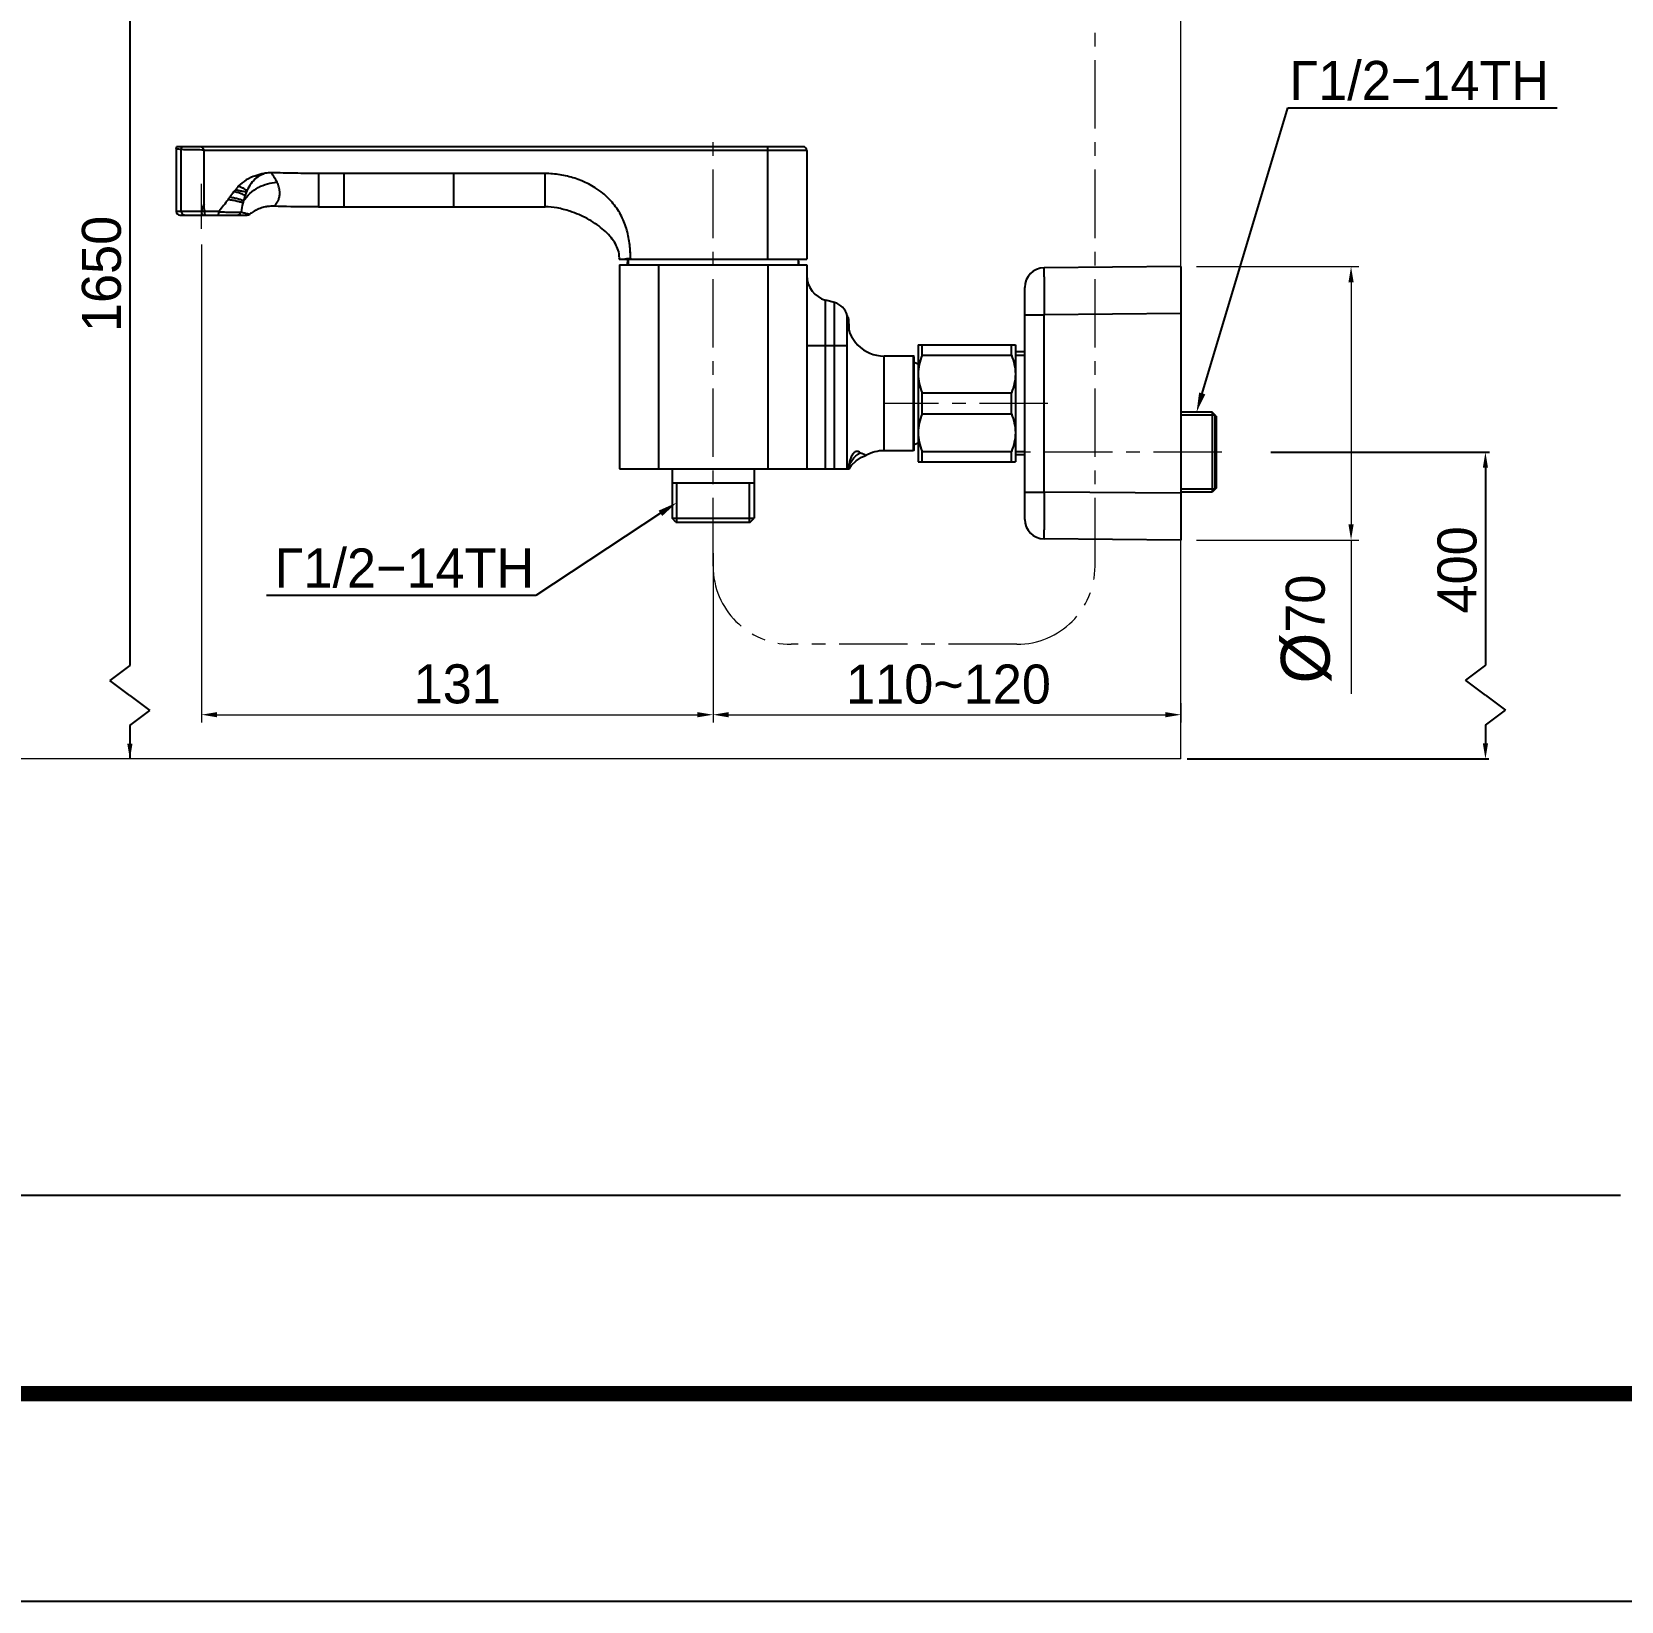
# Model space of a CAD drawing. Extents: x 0 to 1693, y 0 to 1240.
# Drawn here: x 983.3 to 1390.3, y 0 to 401.7 of the extents above; entities that cross this region are included whole.
import ezdxf
from ezdxf import colors
from ezdxf.entities.mleader import LeaderData, LeaderLine
from ezdxf.math import Vec2, Vec3

# ---------------------------------------------------------------- set-up
doc = ezdxf.new("R2010")
doc.units = 0
doc.header["$LTSCALE"] = 14
doc.header["$MEASUREMENT"] = 0
doc.header["$PDMODE"] = 3
doc.header["$PDSIZE"] = -10
doc.linetypes.add('CENTER', pattern=[2, 1.25, -0.25, 0.25, -0.25])
doc.layers.get('0').update_dxf_attribs({"linetype": 'CONTINUOUS'})
doc.layers.get('DEFPOINTS').update_dxf_attribs({"linetype": 'CONTINUOUS'})
for name, color, linetype in [('DEF_LAYER_ASSEM_MEMBER', 7, 'CONTINUOUS'), ('MEMBER', 7, 'CONTINUOUS'), ('MODEL', 7, 'CONTINUOUS')]:
    doc.layers.add(name, color=color, linetype=linetype)
doc.layers.add('치수선', color=7, linetype='CONTINUOUS', lineweight=20)
doc.styles.add('Daelim Dimension', font='')
doc.styles.get("Standard").update_dxf_attribs({"font": 'SYMBOL'})
doc.styles.get('Daelim Dimension').set_extended_font_data('나눔고딕')
doc.dimstyles.new('DEFAULT', dxfattribs={"dimscale": 2, "dimtxt": 2, "dimasz": 2, "dimexe": 0, "dimexo": 2, "dimgap": 1, "dimtad": 1, "dimdec": 1, "dimzin": 9, "dimdsep": 46, "dimtxsty": 'Daelim Dimension', "dimcen": 0.5, "dimclrd": 252, "dimclre": 252, "dimclrt": 3, "dimadec": 1, "dimazin": 0, "dimtfac": 1, "dimtdec": 1, "dimtix": 1, "dimtmove": 0, "dimatfit": 3, "dimfxl": 1, "dimtolj": 1, "dimtzin": 1, "dimlwd": 9, "dimlwe": 9, "dimarcsym": 0})

# ---------------------------------------------------------------- blocks, each defined once
blk = doc.blocks.new('*D1')
at = {"color": 5, "lineweight": 9, "ltscale": 0.5, "transparency": 16777216}
for p, q in [((1281.532693959081, 341.6272872961499), (1323.090738004576, 341.6272872961499)), ((1321.090738004576, 337.6272872961499), (1321.090738004576, 275.6272872961499)), ((1281.532693959081, 271.6272872961499), (1323.090738004576, 271.6272872961499)), ((1321.090738004576, 271.6272872961499), (1321.090738004576, 232.2337154965817))]:
    blk.add_line(p, q, dxfattribs=at)
at = {"color": 5, "ltscale": 0.5, "transparency": 16777216}
for points in [[(1320.424071337909, 337.6272872961499), (1321.757404671242, 337.6272872961499), (1321.090738004576, 341.6272872961499)], [(1320.424071337909, 275.6272872961499), (1321.757404671242, 275.6272872961499), (1321.090738004576, 271.6272872961499)]]:
    blk.add_solid(points, dxfattribs=at)
at = {"layer": 'DEFPOINTS', "color": 0, "ltscale": 0.5, "transparency": 16777216}
for p in [(1277.532693959081, 341.6272872961499), (1277.532693959081, 271.6272872961499), (1321.090738004576, 271.6272872961499)]:
    blk.add_point(p, dxfattribs=at)
at = {"color": 7, "ltscale": 0.5, "transparency": 16777216, "insert": (1303.121496230613, 248.8581790158952), "char_height": 10, "attachment_point": 2, "rotation": 90, "style": 'Daelim Dimension'}
blk.add_mtext('\\A1;{\\H1.25x;\\C256;Ø}70', dxfattribs=at)
blk = doc.blocks.new('*D2')
at = {"color": 5, "lineweight": 9, "ltscale": 0.5, "transparency": 16777216}
for p, q in [((1026.732693959082, 347.32728729615), (1026.732693959082, 224.9252037253259)), ((1157.732693959082, 268.25706944305), (1157.732693959082, 224.9252037253259)), ((1030.732693959082, 226.9252037253259), (1153.732693959082, 226.9252037253259))]:
    blk.add_line(p, q, dxfattribs=at)
at = {"color": 5, "ltscale": 0.5, "transparency": 16777216}
for points in [[(1030.732693959082, 227.5918703919926), (1030.732693959082, 226.2585370586592), (1026.732693959082, 226.9252037253259)], [(1153.732693959082, 227.5918703919926), (1153.732693959082, 226.2585370586592), (1157.732693959082, 226.9252037253259)]]:
    blk.add_solid(points, dxfattribs=at)
at = {"layer": 'DEFPOINTS', "color": 0, "ltscale": 0.5, "transparency": 16777216}
for p in [(1026.732693959082, 351.32728729615), (1157.732693959082, 272.25706944305), (1157.732693959082, 226.9252037253259)]:
    blk.add_point(p, dxfattribs=at)
at = {"color": 7, "ltscale": 0.5, "transparency": 16777216, "insert": (1092.232693959082, 239.8264912789739), "char_height": 10, "attachment_point": 2, "style": 'Daelim Dimension'}
blk.add_mtext('\\A1;131', dxfattribs=at)
blk = doc.blocks.new('*D3')
at = {"color": 5, "lineweight": 9, "ltscale": 0.5, "transparency": 16777216}
for p, q in [((1157.732693959082, 268.25706944305), (1157.732693959082, 224.9252037253259)), ((1277.532693959081, 229.866018717928), (1277.532693959081, 224.9252037253259)), ((1161.732693959082, 226.9252037253259), (1273.532693959081, 226.9252037253259))]:
    blk.add_line(p, q, dxfattribs=at)
at = {"color": 5, "ltscale": 0.5, "transparency": 16777216}
for points in [[(1161.732693959082, 227.5918703919926), (1161.732693959082, 226.2585370586592), (1157.732693959082, 226.9252037253259)], [(1273.532693959081, 227.5918703919926), (1273.532693959081, 226.2585370586592), (1277.532693959081, 226.9252037253259)]]:
    blk.add_solid(points, dxfattribs=at)
at = {"layer": 'DEFPOINTS', "color": 0, "ltscale": 0.5, "transparency": 16777216}
for p in [(1157.732693959082, 272.25706944305), (1277.532693959081, 233.866018717928), (1277.532693959081, 226.9252037253259)]:
    blk.add_point(p, dxfattribs=at)
at = {"color": 7, "ltscale": 0.5, "transparency": 16777216, "insert": (1218.017022381832, 239.7692666723931), "char_height": 10, "attachment_point": 2, "style": 'Daelim Dimension'}
blk.add_mtext('\\A1;110~120', dxfattribs=at)

msp = doc.modelspace()

# ---------------------------------------------------------------- linework, layer by layer
at = {"color": 5, "ltscale": 0.5}
for p, q in [((1008.407954893384, 456.7430328405835), (1008.407952978115, 239.5207642509889)), ((1300.532693959081, 294.1272872961499), (1356.49908075385, 294.1259744710894)), ((1355.499080754125, 290.1259979284741), (1355.499078846777, 239.6069549597241)), ((1008.407954893384, 239.5207656897046), (1003.300149641309, 235.6838745153882)), ((1355.499078846777, 239.6069549597241), (1350.391273594701, 235.7700637854077)), ((1008.407954893384, 231.8469757116773), (1003.300149641309, 235.6838745153882)), ((1355.499078846777, 231.9331649816968), (1350.391273594701, 235.7700637854077)), ((1008.407954893384, 231.8469757116773), (1013.515760145459, 228.0100769079663)), ((1008.407954893384, 224.1731857336499), (1013.515760145459, 228.0100769079663)), ((1355.499078846777, 231.9331649816968), (1360.606884098852, 228.0962661779859)), ((1355.499078846777, 224.2593750036694), (1360.606884098852, 228.0962661779859)), ((1008.407956800733, 224.173200992439), (1008.407954893384, 219.4991058386304)), ((1008.407954893384, 224.1731781042554), (1008.407954893384, 215.6021026648023)), ((1355.499082661474, 224.259382633064), (1355.499080754125, 219.5852951086499)), ((1279.114832020605, 215.6021026648023), (1356.363916493261, 215.6021026648023))]:
    msp.add_line(p, q, dxfattribs=at)
at = {"color": 1, "linetype": 'CENTER', "lineweight": 5}
for p, q in [((1255.53269395908, 264.9534091178189), (1255.532693959081, 420.7271153567929)), ((1157.732693959082, 264.9534091178189), (1157.732693959082, 376.80821076095)), ((1026.732693959082, 351.32728729615), (1026.732693959082, 362.8367886886501)), ((1243.417572506582, 306.6272872961499), (1201.757012857783, 306.6272872961499)), ((1288.032693959081, 294.1272872961499), (1236.332693959082, 294.1272872961499)), ((1235.532693959081, 244.9534091178189), (1177.732693959082, 244.9534091178189))]:
    msp.add_line(p, q, dxfattribs=at)
at = {"color": 5}
msp.add_line((27.21729469299316, 103.9139099121094), (1390.104234695435, 103.9139099121094), dxfattribs=at)
at = {"ltscale": 0.5}
msp.add_lwpolyline([(0, 0), (1692.600002288818, 0), (1692.600002288818, 1240.200004577637), (0, 1240.200004577637)], close=True, dxfattribs=at)
at = {"color": 5, "linetype": 'ByBlock', "lineweight": 200, "const_width": 3.9}
msp.add_lwpolyline([(27.21729469299316, 53.10427093505859), (1665.217294692993, 53.10427093505859), (1665.217294692993, 1211.404266357422), (27.21729469299316, 1211.404266357422)], close=True, dxfattribs=at)
at = {"color": 1, "linetype": 'CENTER', "lineweight": 5}
for centre, start, end in [((1177.732693959082, 264.9534091178189), 180, 270), ((1235.532693959081, 264.9534091178189), 270, 0)]:
    msp.add_arc(centre, 20, start, end, dxfattribs=at)
at = {"color": 5, "ltscale": 0.5}
for points in [[(1354.832414723242, 290.1259979284741), (1356.165746785009, 290.1259979284741), (1355.499080754125, 294.1259979284741)], [(1007.7412888625, 219.4991058386304), (1009.074620924268, 219.4991058386304), (1008.407954893384, 215.4991058386304)], [(1354.832414723242, 219.5852951086499), (1356.165746785009, 219.5852951086499), (1355.499080754125, 215.5852951086499)]]:
    msp.add_solid(points, dxfattribs=at)
at = {"layer": 'DEF_LAYER_ASSEM_MEMBER', "color": 9, "linetype": 'Continuous'}
for p, q in [((1242.471749928982, 339.0296516392499), (1242.471897783482, 339.1318729071498)), ((1237.532693959081, 329.3219230700499), (1242.489061281682, 329.32192306985)), ((1277.532693959081, 329.6277442193499), (1242.489061281682, 329.3219230700499)), ((1242.489061281682, 283.93265152215), (1242.489061281682, 329.3219230700499)), ((1237.532693959081, 283.93265152215), (1242.489061281682, 283.93265152215)), ((1277.532693959081, 283.6268303728499), (1242.489061281682, 283.93265152215)), ((1242.471897839482, 274.1227007307499), (1242.471749965082, 274.2249327072499))]:
    msp.add_line(p, q, dxfattribs=at)
at = {"layer": 'DEF_LAYER_ASSEM_MEMBER', "color": 7, "linetype": 'Continuous'}
for p, q in [((1277.532693959081, 341.6272872961499), (1242.489061281682, 341.32146614685)), ((1277.532693959081, 341.6272872961499), (1277.532693959081, 271.6272872961499)), ((1237.532693959081, 276.93291806075), (1237.532693959081, 336.3216565315499)), ((1277.532693959081, 271.6272872961499), (1242.489061281682, 271.9331084454499))]:
    msp.add_line(p, q, dxfattribs=at)
for centre, start, end in [((1242.532693959081, 336.3216526539499), 90.49999961230287, 179.9999555664009), ((1242.532693959081, 276.9329219382499), 180.0000444335991, 269.5000003876971)]:
    msp.add_arc(centre, 5, start, end, dxfattribs=at)
at = {"layer": 'DEF_LAYER_ASSEM_MEMBER', "color": 9, "linetype": 'Continuous'}
for centre, radius, start, end in [((3670.742019264984, 338.5059963029499), 2428.270325799, 179.9876441923986, 180.2167015277954), ((3115.259555577784, 275.7391534919499), 1872.7884177654, 179.7493286750017, 180.0463258255993)]:
    msp.add_arc(centre, radius, start, end, dxfattribs=at)
for points, start_tangent, end_tangent in [([(1242.471897783482, 339.1318729071498), (1242.472884609482, 339.63257744025), (1242.474222896482, 340.07266888825), (1242.475905056383, 340.44950203575), (1242.477921125482, 340.76092459265), (1242.479050989681, 340.8914871375499), (1242.480259798982, 341.00503888445), (1242.481545712482, 341.1014207807499), (1242.482906888882, 341.1804737899499), (1242.484341370282, 341.24206276555), (1242.485846846682, 341.2861243946498), (1242.486625465583, 341.3015668709498), (1242.487420942382, 341.31260881065), (1242.488232979982, 341.3192439804499), (1242.489061281682, 341.32146614685)], (0.001525971232815533, 0.9999988357052205), (0.9998680617984349, 0.01624373711438986)), ([(1242.489061281682, 271.9331084454499), (1242.488232837582, 271.9353297968499), (1242.487420729982, 271.9419645138499), (1242.486625242082, 271.9530062964499), (1242.485846656882, 271.9684488444499), (1242.484341327282, 272.01251103625), (1242.482907006582, 272.0741006881499), (1242.481545911782, 272.15315403835), (1242.480260002882, 272.24953593685), (1242.479051154081, 272.3630874889499), (1242.477921239983, 272.4936497838499), (1242.475905130582, 272.80507207125), (1242.474222980381, 273.1819051399499), (1242.472884688782, 273.6219964350499), (1242.471897839482, 274.1227007307499)], (-0.9998871464765531, 0.01502312587234169), (-0.001526022512798794, 0.9999988356269673))]:
    msp.add_spline(points, degree=3, dxfattribs=dict(at, start_tangent=start_tangent, end_tangent=end_tangent))
at = {"layer": 'MEMBER', "color": 7, "linetype": 'Continuous'}
for p, q in [((1237.532693959081, 319.82728729615), (1235.132693959082, 319.82728729615)), ((1285.532693959081, 304.3772872961499), (1277.532693959081, 304.3772872961499)), ((1286.532693961282, 303.37728729395), (1285.532693961482, 304.37728729375)), ((1285.532693959081, 304.3772872961499), (1285.532693959081, 283.8772872961499)), ((1286.282693959081, 284.6272872961499), (1286.282693959081, 303.6272872961499)), ((1286.532693959081, 303.3772872958499), (1286.532693959081, 284.8772872963499)), ((1237.532693959081, 293.42728729615), (1235.132693959082, 293.42728729615)), ((1285.532693959081, 283.8772872961499), (1277.532693959081, 283.8772872961499)), ((1286.532693960382, 284.87728729735), (1285.532693960482, 283.87728729755))]:
    msp.add_line(p, q, dxfattribs=at)
at = {"layer": 'MEMBER', "color": 2, "linetype": 'Continuous'}
for p, q in [((1235.132693959082, 318.92728729615), (1237.532693959081, 318.92728729615)), ((1286.282693959081, 303.6272872961499), (1277.532693959081, 303.6272872961499)), ((1235.132693959082, 294.32728729615), (1237.532693959081, 294.32728729615)), ((1286.282693959081, 284.6272872961499), (1277.532693959081, 284.6272872961499))]:
    msp.add_line(p, q, dxfattribs=at)
at = {"layer": 'MODEL', "color": 7, "linetype": 'Continuous'}
for p, q in [((1020.232038606182, 371.8628344845499), (1020.229636477282, 355.82743727015)), ((1180.732693959082, 372.32728729615), (1020.309307511782, 372.32728729615)), ((1021.514036622082, 366.4272887363497), (1021.514806577082, 371.5928655886498)), ((1027.406941308182, 357.64860564735), (1027.406942159382, 371.32728729615)), ((1181.732693959082, 371.32728729615), (1181.732693959082, 343.5272872961499)), ((1021.511617651082, 355.8274005728499), (1021.514036622082, 366.4272887363497)), ((1114.736174243882, 365.4430509952499), (1056.728609558782, 365.4430507295499)), ((1021.229482881782, 354.8272902047499), (1038.464996040782, 354.82728729615)), ((1056.732696004082, 356.92728718245), (1114.732693990582, 356.92728770725)), ((1133.719843053982, 343.5272872961499), (1181.732693959082, 343.5272872961499)), ((1133.732693959082, 342.1272872961499), (1133.732693959082, 289.82728729615)), ((1133.732693959082, 342.1272872961499), (1181.732693959082, 342.1272872961499)), ((1135.982693959082, 343.5272872961499), (1135.982693959082, 342.1272872961499)), ((1179.482693959082, 343.5272872961499), (1179.482693959082, 342.1272872961499)), ((1181.732693959082, 342.1272872961499), (1181.732693959082, 289.82728729615)), ((1188.838593992982, 332.4356416986499), (1186.550370165982, 333.0487694252498)), ((1192.032693959081, 289.82728729615), (1192.032693959081, 329.20745100145)), ((1210.232693959082, 321.6272872961499), (1235.132693959082, 321.6272872961499)), ((1210.232693959082, 321.6272872961499), (1210.232693959082, 291.6272872961499)), ((1211.232693959082, 318.94911267665), (1211.232693959082, 321.6272872961499)), ((1234.132693959082, 318.94911267665), (1234.132693959082, 321.6272872961499)), ((1235.132693959082, 321.6272872961499), (1235.132693959082, 291.6272872961499)), ((1209.032693959081, 318.7427573499499), (1201.532693959081, 318.7427573499499)), ((1209.232693959082, 318.6272872961499), (1209.032693959081, 318.7427573499499)), ((1209.032693959081, 294.51181724225), (1209.032693959081, 318.7427573499499)), ((1209.232693959082, 294.6282418598499), (1209.232693959082, 318.6263327324499)), ((1211.232693959082, 318.94911267665), (1234.132693959082, 318.94911267665)), ((1209.232693959082, 317.1272872961499), (1210.232693959082, 316.71307373375)), ((1211.232693959082, 309.30546191565), (1234.132693959082, 309.30546191565)), ((1211.232693959082, 303.94911267665), (1211.232693959082, 309.30546191565)), ((1234.132693959082, 303.94911267665), (1234.132693959082, 309.30546191565)), ((1211.232693959082, 303.94911267665), (1234.132693959082, 303.94911267665)), ((1209.032693959081, 294.51181724225), (1201.532693959081, 294.51181724225)), ((1209.232693959082, 294.6272872961499), (1209.032693959081, 294.51181724225)), ((1209.232693959082, 296.1272872961499), (1210.232693959082, 296.5415008584499)), ((1211.232693959082, 294.30546191565), (1234.132693959082, 294.30546191565)), ((1211.232693959082, 291.6272872961499), (1211.232693959082, 294.30546191565)), ((1234.132693959082, 291.6272872961499), (1234.132693959082, 294.30546191565)), ((1133.732693959082, 289.82728729615), (1192.582764510482, 289.82728729615)), ((1147.232693959082, 289.82728729615), (1147.232693959082, 277.2272872961499)), ((1168.232693959082, 289.82728729615), (1168.232693959082, 277.2272872961499)), ((1210.232693959082, 291.6272872961499), (1235.132693959082, 291.6272872961499)), ((1168.232693959082, 286.2272872961499), (1147.232693959082, 286.2272872961499)), ((1147.232693959082, 277.2272872961499), (1168.232693959082, 277.2272872961499)), ((1148.232693959082, 276.2272872961499), (1147.232693959082, 277.2272872961499)), ((1167.232693959082, 276.2272872961499), (1168.232693959082, 277.2272872961499)), ((1148.234166431982, 276.2272872961499), (1167.231221486182, 276.2272872961499))]:
    msp.add_line(p, q, dxfattribs=at)
at = {"layer": 'MODEL', "color": 9, "linetype": 'Continuous'}
for p, q in [((1181.732693959082, 371.32728729615), (1027.406942159382, 371.32728729615)), ((1171.732693959082, 343.5272872961499), (1171.732693959082, 372.32728729615)), ((1063.232695049182, 356.92728740985), (1063.232693328582, 365.44305057525)), ((1091.232693328582, 365.44305155295), (1091.232694719181, 356.92728688505)), ((1114.732693990582, 356.92728770725), (1114.733800766982, 365.4430509953499)), ((1020.229636477282, 355.82743727015), (1021.511617651082, 355.8274005728499)), ((1021.514661248282, 355.82732572625), (1026.676618946782, 355.82713630255)), ((1027.571172802782, 355.82728729615), (1031.238951285583, 355.82728729615)), ((1136.581673828582, 343.7905678825499), (1136.597940889082, 343.7906269353499)), ((1143.732693959082, 342.1272872961499), (1143.732693959082, 289.82728729615)), ((1171.732693959082, 342.1272872961499), (1171.732693959082, 289.82728729615)), ((1186.550370165982, 289.82728729615), (1186.550370165982, 333.0487694252498)), ((1188.838593992982, 289.82728729615), (1188.838593992982, 332.4356416986499)), ((1192.032693959081, 321.32728729615), (1181.732693959082, 321.32728729615)), ((1201.532693959081, 294.51181724225), (1201.532693959081, 318.7427573499499))]:
    msp.add_line(p, q, dxfattribs=at)
at = {"layer": 'MODEL', "color": 2, "linetype": 'Continuous'}
for p, q in [((1148.432693959082, 276.2272872961499), (1148.432693959082, 286.2272872961499)), ((1167.032693959081, 276.2272872961499), (1167.032693959081, 286.2272872961499))]:
    msp.add_line(p, q, dxfattribs=at)
at = {"layer": 'MODEL', "color": 7, "linetype": 'Continuous'}
msp.add_lwpolyline([(1192.582765240582, 289.82728729615), (1193.209327053683, 290.7611334003499), (1194.358643414682, 291.93306144305), (1195.735384720381, 292.8269132024499), (1196.858779355081, 293.28252551195)], dxfattribs=at)
at = {"layer": 'MODEL', "color": 9, "linetype": 'Continuous'}
for centre, radius, start, end in [((1021.625161025982, 371.8608546688499), 1.393123719, 160.4389785237029, 179.9185805756952), ((1029.967812346282, 402.3507632328499), 46.6401785006, 265.9533452401984, 267.0612055151911), ((1040.267862665582, 351.3983556505499), 14.2946145064, 154.1191837608168, 161.9515190641074), ((1138.011263778082, 343.8021949616499), 1.4296004329, 180.4658902601978, 191.08652925799)]:
    msp.add_arc(centre, radius, start, end, dxfattribs=at)
at = {"layer": 'MODEL', "color": 7, "linetype": 'Continuous'}
for centre, radius, start, end in [((1021.625466343482, 371.8697214116498), 1.3934276476, 160.8298657680112, 179.9243156665977), ((1180.732693959082, 371.32728729615), 1, 0, 90), ((1045.995543792482, 349.3789760645499), 16.4206434066, 101.6707493054093, 109.0761070021948), ((1045.073674907082, 353.8567755763498), 11.8489349399, 99.78979397440213, 101.6852165018901), ((1044.450430577882, 360.24665273905), 5.4665809877, 104.7469669161979, 108.9052994069092), ((1044.460907244682, 356.8570123946499), 8.788695175900001, 89.09485530289517, 99.17891157051045), ((992.4373493226822, 389.2009769367498), 51.1537446104, 323.4734553505916, 324.3243774326119), ((1084.999972317282, 323.29093223195), 62.4778206221, 143.0783209331069, 144.7290765009216), ((1051.570278273182, 354.3291655409499), 14.69689174, 163.9468668295913, 166.1234586544096), ((1066.815890197782, 349.6653822658499), 30.6388672703, 160.8276096980073, 163.4493625766978), ((1048.557644088982, 356.5059552992499), 11.1349560504, 156.0454683307979, 157.454130903999), ((1021.229633240282, 355.8272885130499), 0.9999983047, 179.991477623296, 269.9913850813043), ((1038.464996037582, 355.82728729615), 1, 270.0000001822033, 308.3521891636989), ((1045.014291300682, 347.5501405639499), 9.5548307477, 125.5592579049936, 128.3553980112895), ((1044.970461416382, 347.6095671452499), 9.480997391699999, 117.9245128242147, 125.5526282703095), ((1044.996330075782, 347.5602081820499), 9.536723761900001, 111.8687009681846, 117.9229595401121), ((1044.963792647082, 347.6376146511499), 9.4527680009, 107.7589902574105, 111.8604358109877), ((1044.988518615182, 347.56054379095), 9.5337080368, 99.69117414760548, 107.7592309751863), ((1044.970173713682, 347.6587632110499), 9.4338022572, 97.80966322229453, 99.6817657975004), ((1044.980960073282, 347.5781558433499), 9.5151276695, 87.83436605128676, 97.80805650200733), ((1127.863964713282, 343.9231608819499), 5.869999662200001, 356.133037138499, 356.6279309632019), ((1157.732693959082, 340.76649184155), 22.042045374, 172.8569818096, 176.4605168163012), ((1137.927127064582, 343.79547744555), 1.329195888, 180.2155176847976, 191.6404078966927), ((1157.732693959082, 340.76649184155), 22.042045374, 3.539483183698839, 7.143018190399957), ((1188.232693959082, 339.32728729615), 6.5, 180, 255.0000000000056), ((1187.673908290082, 328.0889754803499), 4.5, 13.01155789090219, 75.00000000000556), ((1201.532693959081, 328.2427573499499), 9.5, 180, 270), ((1193.032693959081, 329.32728729615), 1, 193.0115578909022, 232.831253347991), ((1187.469714244882, 327.8899965557499), 5, 3.033076603301178, 7.359016807105341), ((786.1264467307819, 306.62415004155), 406.9062500002, 2.616260511202587, 3.033076603098567), ((1201.532693959081, 285.01181724225), 9.5, 90, 119.537036756805)]:
    msp.add_arc(centre, radius, start, end, dxfattribs=at)
at = {"layer": 'MODEL', "color": 9, "linetype": 'Continuous'}
for points, start_tangent, end_tangent in [([(1021.514806577082, 371.5928655886498), (1020.957850732682, 371.6599699710498), (1020.558001048882, 371.7274070553499), (1020.315941744782, 371.7950655546499), (1020.254207269982, 371.82894408275), (1020.232038606182, 371.8628344845499)], (-0.9944997279604086, 0.1047391573704574), (-0.06999397280928682, 0.9975474142968709)), ([(1021.726507637582, 372.32728772465), (1021.515516284982, 371.5926465978498)], (-0.5281133235992971, -0.8491739029415025), (-0.002766742374026923, -0.9999961725609933)), ([(1027.384308028482, 371.4744250432498), (1025.243117248582, 371.4949125209498), (1023.488309675282, 371.52257866065), (1022.221237148182, 371.5557995947499), (1021.515518703782, 371.5926559950499)], (-0.9999741861415837, 0.007185196620655716), (-0.9957025114836765, 0.09260944133887833)), ([(1037.446477941082, 358.39327092215), (1041.271234737182, 361.89776821695), (1046.073789328382, 363.2231650225501)], (0.5380418346976842, 0.84291813606966), (0.9992663756283635, 0.03829765708962595)), ([(1040.891749105582, 364.4343820043498), (1040.803995867982, 364.6504535114498), (1040.628886914383, 364.8978846881498)], (-0.197573169852001, 0.9802881426165638), (-0.6378456080420465, 0.7701642554036588)), ([(1042.679231424382, 365.4183412590498), (1042.673855265883, 365.46014254025)], (-0.06756992256801461, 0.9977145411209323), (-0.1800687405106992, 0.9836540289608388)), ([(1046.073796016582, 363.22316542165), (1045.440408538982, 364.3957713064499), (1044.601624994782, 365.6445478705498)], (-0.4402544971275658, 0.8978730298649995), (-0.6125537917196477, 0.790428903981808)), ([(1045.331809586982, 357.0868142056498), (1045.341445202782, 357.09456554615), (1045.366845891282, 357.1173642503499), (1045.404904000582, 357.1547474042499), (1045.453579770781, 357.2062480794499), (1045.513821415182, 357.2713881157499), (1045.587084098582, 357.3496883670499), (1045.766739650182, 357.54482473235), (1045.960196932981, 357.7914763681499), (1046.153598326682, 358.0881277433499), (1046.339803465882, 358.43248256555), (1046.502206519282, 358.8226572810499), (1046.635690643582, 359.25611206375), (1046.733433506683, 359.7309326012499), (1046.764864182882, 360.7982821020498), (1046.694838782782, 361.3814938490498), (1046.555503931782, 361.9861765845501), (1046.073789929082, 363.2231637993498)], (0.9948035753346927, 0.1018128012644403), (-0.4430151177636648, 0.8965141412341727)), ([(1056.728404296682, 365.44305245805), (1056.712694308082, 363.58956402475), (1056.710560884481, 361.9380514844499), (1056.722147092582, 360.4998743215499), (1056.728991368482, 359.86384730825), (1056.733854457382, 359.2847687385499), (1056.735534367483, 358.7639409925499), (1056.734959157682, 358.30298756235), (1056.733402744982, 357.9035831622499), (1056.732139634481, 357.56740290085), (1056.731991092081, 357.2967698450499), (1056.732151885582, 357.1873889682499), (1056.732312705582, 357.09610629205), (1056.732388009383, 357.0235860762499), (1056.732395705182, 356.9706817452499), (1056.732386325982, 356.9518641736499), (1056.732374591582, 356.9382849381499), (1056.732363439582, 356.92728729615)], (-0.01070523548725939, -0.9999426973247829), (0.9922502076929535, -0.1242558865136417)), ([(1037.302321677882, 357.8539314203499), (1037.104964263282, 357.9745067888499), (1036.793452843582, 358.0978106238499), (1036.388887456282, 358.2202881800499), (1035.910964782082, 358.3395702335499), (1034.797208027681, 358.56147583615), (1033.543536702982, 358.75451660505)], (-0.7520612105240327, 0.6590932677740885), (-0.9908539980738729, 0.1349383359206038)), ([(1037.446479331182, 358.3932681780499), (1037.278538524783, 358.5141241032499), (1037.015419755382, 358.6400408785499), (1036.242870213382, 358.8967043548499), (1035.207787130382, 359.1439903081499), (1033.991165317682, 359.3683443377498)], (-0.705961904638399, 0.7082498070591505), (-0.9869540678582109, 0.1610020743286565)), ([(1037.876436131282, 359.7275980731499), (1037.740595610381, 359.8563619184499), (1037.527568354382, 359.9927153873499), (1036.899905246282, 360.2768973035497), (1036.053764893382, 360.5587189364498), (1035.051615061082, 360.8227810685501)], (-0.6070713844250801, 0.7946473017711799), (-0.97310951797356, 0.230342931363795)), ([(1038.273696451783, 360.7753507241498), (1037.811217728482, 360.78435847285), (1037.150639168081, 360.88930921625), (1036.344992941682, 361.0666192170499), (1035.449643079482, 361.2992410644499)], (-0.9908004341163659, -0.1353310746089786), (-0.9636992306941993, 0.2669902484350479)), ([(1038.381766125982, 361.0268793063499), (1038.277590943182, 361.1570417260498), (1038.110735198582, 361.29669057055), (1037.612500039682, 361.59277188395), (1036.934448326681, 361.8927576292499), (1036.126115529682, 362.1803025688498)], (-0.4948905507373343, 0.8689553169127273), (-0.9516174398013317, 0.3072852880727601)), ([(1026.676414680182, 355.8272869781499), (1026.714426150782, 355.44461612485), (1026.821736492782, 355.12020241325), (1026.982302013782, 354.9034265334499), (1027.171680894282, 354.8272869430499)], (0.001251330825959019, -0.9999992170852755), (0.999999990524709, -0.0001376611134067029)), ([(1031.161820894182, 355.64710483405), (1032.961726919482, 355.5985508913499), (1034.609830610481, 355.5615827963499), (1035.346544324782, 355.55164778415), (1035.996254896381, 355.5522914587499), (1036.522227867582, 355.57016512395), (1036.870330106782, 355.6133008380499)], (0.9996089091883325, -0.02796477554553993), (0.9702496981390998, 0.2421064296151296)), ([(1036.868895340182, 355.6132810953499), (1037.841320155182, 355.36411081515), (1038.216995641282, 355.2653497903499), (1038.524757373082, 355.18488487755), (1038.766083121782, 355.12281647055), (1038.940899200082, 355.07863970625), (1039.048400962782, 355.0520962677499), (1039.084953236882, 355.0426528997499)], (0.9714258369652095, -0.237343302573387), (0.9991788541875255, -0.04051687727977018)), ([(1136.581671116582, 343.7905706640499), (1136.567414312582, 344.76232250225), (1136.344104885582, 347.63408891055)], (-0.0002905729336306946, 0.9999999577836843), (-0.1287502638240438, 0.9916770490261633)), ([(1134.320948148882, 343.52686696995), (1134.734290257182, 343.5603740529499), (1136.581716096582, 343.79056803675)], (0.9980282664094807, 0.06276606923877505), (0.9916838657163904, 0.1286977485342937)), ([(1192.339621119082, 289.82728729615), (1193.370212272882, 292.1223001549499), (1195.402143461682, 293.9759022699499)], (0.2098599170372797, 0.9777314637573582), (0.8566857209923368, 0.5158387106914724))]:
    msp.add_spline(points, degree=3, dxfattribs=dict(at, start_tangent=start_tangent, end_tangent=end_tangent))
at = {"layer": 'MODEL', "color": 7, "linetype": 'Continuous'}
for points, start_tangent, end_tangent in [([(1027.384251848582, 371.4742404548499), (1027.204277538582, 371.87772557835), (1026.937704071082, 372.15265524695), (1026.215517036082, 372.32728729615)], (-0.2992747022619525, 0.954166994077043), (-1, 0)), ([(1027.406942159382, 371.32728729615), (1027.384196831782, 371.4742404548499)], (7.531791800788133e-08, 0.9999999999999972), (-0.299274727631741, 0.9541669861198024)), ([(1040.628886453282, 364.8978844956498), (1038.215012732982, 363.8059193701499), (1036.126115530382, 362.1803025696499)], (-0.9452385784977244, -0.3263801919841356), (-0.7003070945706059, -0.713841700444907)), ([(1040.891749088381, 364.4343819908499), (1039.425027612682, 362.8766356407498), (1038.381771002381, 361.0268819751498)], (-0.785904724211842, -0.6183476081149735), (-0.4065995800034507, -0.9136064697346541)), ([(1040.891749105582, 364.4343820042498), (1041.300199342882, 364.73051054545), (1042.679231424382, 365.4183412590498)], (0.7859046728608934, 0.6183476733807707), (0.9462058191374924, 0.3235653687129502)), ([(1056.728609558782, 365.4430507295499), (1055.212378121681, 365.4597199019499), (1053.696211577582, 365.4813519770498), (1050.664038773582, 365.5348608103498), (1044.599743124282, 365.6446109001499)], (-0.9999888273863075, 0.004727060667920171), (-0.9998740336014181, 0.01587189118001872)), ([(1136.341303512681, 347.6448301624499), (1135.523686734781, 351.39580237745), (1134.050001084982, 354.9390064824499), (1131.883657703782, 358.10557301195), (1129.097986892883, 360.7437412750498), (1122.292556501282, 364.2283419140501), (1118.559544806082, 365.1196218596499), (1116.654342908581, 365.3589640868499), (1114.736174243882, 365.4430509952499)], (-0.1342725427354558, 0.9909444405552489), (-0.9999905161430994, -0.004355183561888453)), ([(1033.543536698782, 358.75451659945), (1032.407445809482, 357.27816918985), (1031.238951285583, 355.82728729615)], (-0.5959321096585234, -0.8030348190943789), (-0.6366391106860039, -0.7711618784308093)), ([(1035.449642917381, 361.2992408695497), (1035.357570634382, 361.1722563662499), (1035.318025378082, 361.10454003665), (1035.277169126282, 361.0374417015498), (1035.212376097682, 360.9936863765499), (1035.153179977882, 360.9422452794499), (1035.051615061082, 360.8227810686501)], (-0.6233397292330367, -0.7819511378338705), (-0.6009811896470503, -0.7992631667294675)), ([(1036.126115530382, 362.1803025696499), (1036.046846647182, 362.0660979316501), (1035.972110187682, 361.9487135945499), (1035.895166998282, 361.8327684410499), (1035.813981204383, 361.71976098035), (1035.636745245782, 361.5052636360499), (1035.449642917381, 361.2992408695497)], (-0.7003546790561207, -0.7137950150597847), (-0.6311970392776185, -0.7756225226275786)), ([(1038.273523440382, 360.7752610007499), (1037.970796758782, 359.9935290534498), (1037.876301727182, 359.72746588915)], (-0.384008286214794, -0.9233296465068025), (-0.3281588479175215, -0.9446225545335265)), ([(1021.514623937383, 355.8273257309498), (1021.802567525681, 355.1213411428499), (1022.498473366182, 354.8272925530499)], (-6.606648986385835e-05, -0.9999999978176096), (0.9999944969453164, -0.003317541120087664)), ([(1027.571172802782, 355.82728729615), (1027.406941308182, 357.64860564735)], (-0.1861051742146827, 0.98252982862126), (0.0004930660651077675, 0.9999998784429205)), ([(1027.576603773382, 355.77192133285), (1027.568858300482, 355.82623080375)], (-0.008085337293504902, 0.9999673131262093), (-0.3971687652442067, 0.917745592151982)), ([(1027.730630133282, 354.82728729615), (1027.671728116382, 354.8973506451499), (1027.622988865682, 355.09874194715), (1027.590029571882, 355.40460176875), (1027.576603773382, 355.77192133285)], (-0.9999999971053447, 7.608752121027898e-05), (-0.008085337546063168, 0.9999673131241672)), ([(1031.046892306682, 354.82728729615), (1031.067454934982, 354.84226958185), (1031.087292749182, 354.88667583575), (1031.122309663082, 355.0581699559499), (1031.148107908282, 355.32204129735), (1031.161823969182, 355.64710232445)], (0.9999999998538132, -1.709893702734235e-05), (0.02086056489107888, 0.9997823947401882)), ([(1031.238951285583, 355.82728729615), (1031.161823969182, 355.64710232445)], (-0.6366391105265649, -0.7711618785624355), (-0.0208605646682705, -0.999782394744837)), ([(1035.935393118782, 354.82728729615), (1036.260489562483, 354.88469671695), (1036.548263264081, 355.05033023365), (1036.765558485782, 355.30519087305), (1036.871043562382, 355.61339709115)], (0.9999999999820646, 5.989233388134996e-06), (0.1384968704267188, 0.9903628713163699)), ([(1037.302322018782, 357.8539316318499), (1036.868895340182, 355.6132810953499)], (-0.2324742321495465, -0.9726025557166087), (-0.1402101267289754, -0.9901217704720187)), ([(1039.084312480081, 355.04388612485), (1038.463895854582, 354.8272878880499)], (-0.7833965136727615, -0.6215222460743967), (-0.9999994080564073, -0.0010880656391682)), ([(1056.732699537282, 356.92728729615), (1053.886369456482, 356.9324522749499), (1045.340528936382, 357.0861550911499)], (-0.9999999999999999, -2.248639217671029e-08), (-0.9993168666170344, 0.03695673273860171)), ([(1121.074990206382, 355.80219557225), (1117.816825325882, 356.63494560935), (1114.732719832682, 356.92728729615)], (-0.9497729716599791, 0.3129397742444588), (-0.9999999999983328, 1.826111508040293e-06)), ([(1133.647265436582, 344.93939278645), (1132.230652208482, 348.2455414892498), (1130.950264789783, 349.82488119585), (1129.358989029782, 351.3138757816499), (1125.479853571782, 353.9042790846499), (1121.074990206382, 355.80219557225)], (-0.1653987399308429, 0.9862267775868234), (-0.9497729716599111, 0.3129397742446648)), ([(1136.597965013782, 343.79047778795), (1136.341303512681, 347.6448301624499)], (-0.003649208823725503, 0.9999933416153135), (-0.1353381685179981, 0.9907994651503371)), ([(1133.722324382482, 343.5779725377498), (1133.647265436582, 344.93939278645)], (0.05941854346587202, 0.998233157479952), (-0.1653987399285503, 0.9862267775872079)), ([(1211.232693959082, 318.94911267665), (1210.496580967581, 316.5745217984498), (1210.232693959082, 314.1272872961499)], (-0.3728450789669975, -0.9278936076351069), (0, -1)), ([(1234.132693959082, 318.94911267665), (1234.868806950682, 316.5745217984498), (1235.132693959082, 314.1272872961499)], (0.3728450789669975, -0.9278936076351069), (0, -1)), ([(1210.232693959082, 314.1272872961499), (1210.496580958182, 311.6800526339499), (1211.232693959082, 309.30546191565)], (0, -1), (0.3728450789716163, -0.927893607633251)), ([(1235.132693959082, 314.1272872961499), (1234.868806959982, 311.6800526339499), (1234.132693959082, 309.30546191565)], (0, -1), (-0.3728450789716163, -0.927893607633251)), ([(1211.232693959082, 303.94911267665), (1210.496580967581, 301.5745217984498), (1210.232693959082, 299.1272872961499)], (-0.3728450789669975, -0.9278936076351069), (0, -1)), ([(1234.132693959082, 303.94911267665), (1234.868806950682, 301.5745217984498), (1235.132693959082, 299.1272872961499)], (0.3728450789669975, -0.9278936076351069), (0, -1)), ([(1210.232693959082, 299.1272872961499), (1210.496580958182, 296.6800526339499), (1211.232693959082, 294.30546191565)], (0, -1), (0.3728450789716163, -0.927893607633251)), ([(1235.132693959082, 299.1272872961499), (1234.868806959982, 296.6800526339499), (1234.132693959082, 294.30546191565)], (0, -1), (-0.3728450789716163, -0.927893607633251)), ([(1195.401478480682, 293.9754176965499), (1195.076908204383, 294.2111277601499), (1194.649668563682, 294.3433212231499), (1194.090159206682, 294.19406392075), (1193.783586401481, 293.9569138707499), (1193.489276045682, 293.61229861965), (1193.008591577282, 292.70717489885), (1192.686251829982, 291.7103673938499), (1192.470283937082, 290.7397558762499), (1192.322456361382, 289.82728729615)], (-0.7520269718825056, 0.6591323338763083), (-0.1373504093037752, -0.9905225212301261)), ([(1196.859000301482, 293.2826550747499), (1196.854310831982, 293.2871598304499), (1196.837441303182, 293.29924527195), (1196.808185134681, 293.3185517107499), (1196.766387627282, 293.3446863588499), (1196.644941290582, 293.41530289985), (1196.472512977482, 293.50508346495), (1196.246915606382, 293.6039991021499), (1195.971649930082, 293.7028850878499), (1195.667375097482, 293.8067304809499), (1195.401478480682, 293.9754176965499)], (0.8962994342961187, 0.4434493478182799), (-0.611625477179663, 0.7911474424307707))]:
    msp.add_spline(points, degree=3, dxfattribs=dict(at, start_tangent=start_tangent, end_tangent=end_tangent))
at = {"layer": '치수선'}
for q in [(1277.532693959081, 687.2787612861407), (134.1975008436357, 215.6021026648023)]:
    msp.add_line((1277.532693959081, 215.6021026648023), q, dxfattribs=at)

# ---------------------------------------------------------------- texts
at = {"color": 7, "ltscale": 0.5, "char_height": 10, "attachment_point": 5, "rotation": 90, "style": 'Daelim Dimension'}
for s, insert in [('\\A1;1650', (1001.178661070142, 339.7645706213452)), ('\\A1;400', (1348.282526112402, 263.9998992956616))]:
    msp.add_mtext(s, dxfattribs=dict(at, insert=insert))

# ---------------------------------------------------------------- dimensions: what is measured, and where the dimension line sits
at = {"color": 5, "ltscale": 0.5}
dim = msp.add_linear_dim(base=(1157.732693959082, 226.9252037253259), p1=(1026.732693959082, 351.32728729615), p2=(1157.732693959082, 272.25706944305), dimstyle='DEFAULT', override={"dimtxt": 5, "dimexe": 1, "dimdec": 0, "dimclrd": 5, "dimclre": 5, "dimclrt": 7}, dxfattribs=at)
dim.commit()
dim.dimension.update_dxf_attribs({"geometry": '*D2', "text_midpoint": (1092.232693959082, 226.9252037253259), "dimtype": 160})
dim = msp.add_linear_dim(base=(1321.090738004576, 271.6272872961499), p1=(1277.532693959081, 341.6272872961499), p2=(1277.532693959081, 271.6272872961499), angle=270, text='{\\H1.25x;\\C256;Ø}<>', dimstyle='DEFAULT', override={"dimtxt": 5, "dimexe": 1, "dimclrd": 5, "dimclre": 5, "dimclrt": 7}, dxfattribs=at)
dim.commit()
dim.dimension.update_dxf_attribs({"geometry": '*D1', "text_midpoint": (1321.090738004576, 248.8581790158952), "dimtype": 160})
dim = msp.add_linear_dim(base=(1277.532693959081, 226.9252037253259), p1=(1157.732693959082, 272.25706944305), p2=(1277.532693959081, 233.866018717928), text='110~120', dimstyle='DEFAULT', override={"dimtxt": 5, "dimexe": 1, "dimdec": 0, "dimclrd": 5, "dimclre": 5, "dimclrt": 7}, dxfattribs=at)
dim.commit()
dim.dimension.update_dxf_attribs({"geometry": '*D3', "text_midpoint": (1218.017022381832, 226.9252037253259), "dimtype": 160})

# ---------------------------------------------------------------- leaders
at = {"ltscale": 0.5}
ml = msp.add_multileader_mtext('Standard', dxfattribs=at)
ml.set_content('G1/2-14TH', color=256)
ml.set_leader_properties(color=5)
ml.build(insert=Vec2(0, 0))
ml.multileader.update_dxf_attribs({"text_left_attachment_type": 6, "text_right_attachment_type": 6, "dogleg_length": 0.36, "arrow_head_size": 5})
ctx = ml.context
ctx.base_point, ctx.char_height, ctx.arrow_head_size, ctx.landing_gap_size, ctx.plane_origin = Vec3(1305.227279088298, 382.2821749885024), 10, 5, 0.09, Vec3(1025.220854128745, 304.6272872961499)
ctx.left_attachment, ctx.right_attachment = 6, 6
notes = []
notes.append((ctx, [(0, (1, 1, 0), (1304.867279088298, 382.2821749885024), (1, 0), 0.36, [(0, [(1281.532693959081, 304.3772872961499)], 0, [])])]))
ctx.mtext.insert, ctx.mtext.flow_direction = Vec3(1305.317279088298, 394.2821749885024), 5
ml = msp.add_multileader_mtext('Standard', dxfattribs=at)
ml.set_content('G1/2-14TH', color=256)
ml.set_leader_properties(color=5)
ml.build(insert=Vec2(0, 0))
ml.multileader.update_dxf_attribs({"text_left_attachment_type": 6, "text_right_attachment_type": 6, "dogleg_length": 0.36, "arrow_head_size": 5})
ctx = ml.context
ctx.base_point, ctx.char_height, ctx.arrow_head_size, ctx.landing_gap_size, ctx.plane_origin = Vec3(1039.543071709011, 257.4760487028342), 10, 5, 0.09, Vec3(892.120854128746, 281.4772872961499)
ctx.left_attachment, ctx.right_attachment, ctx.text_align_type = 6, 6, 2
notes.append((ctx, [(1, (1, 1, 0), (1112.386362123889, 257.4760487028342), (-1, 0), 0.36, [(0, [(1148.432693959082, 281.2272872961499)], 0, [])])]))
ctx.mtext.insert, ctx.mtext.alignment, ctx.mtext.flow_direction = Vec3(1111.936362123889, 269.4760487028342), 3, 5
for ctx, leaders in notes:
    for number, flags, end, landing, length, lines in leaders:
        leader = LeaderData()
        leader.index, (leader.has_last_leader_line, leader.has_dogleg_vector, leader.attachment_direction) = number, flags
        leader.last_leader_point, leader.dogleg_vector, leader.dogleg_length = Vec3(end), Vec3(landing), length
        for number, points, colour, breaks in lines:
            line = LeaderLine()
            line.index, line.vertices, line.color, line.breaks = number, Vec3.list(points), colors.encode_raw_color(colour), breaks
            leader.lines.append(line)
        ctx.leaders.append(leader)

doc.saveas('drawing.dxf')
